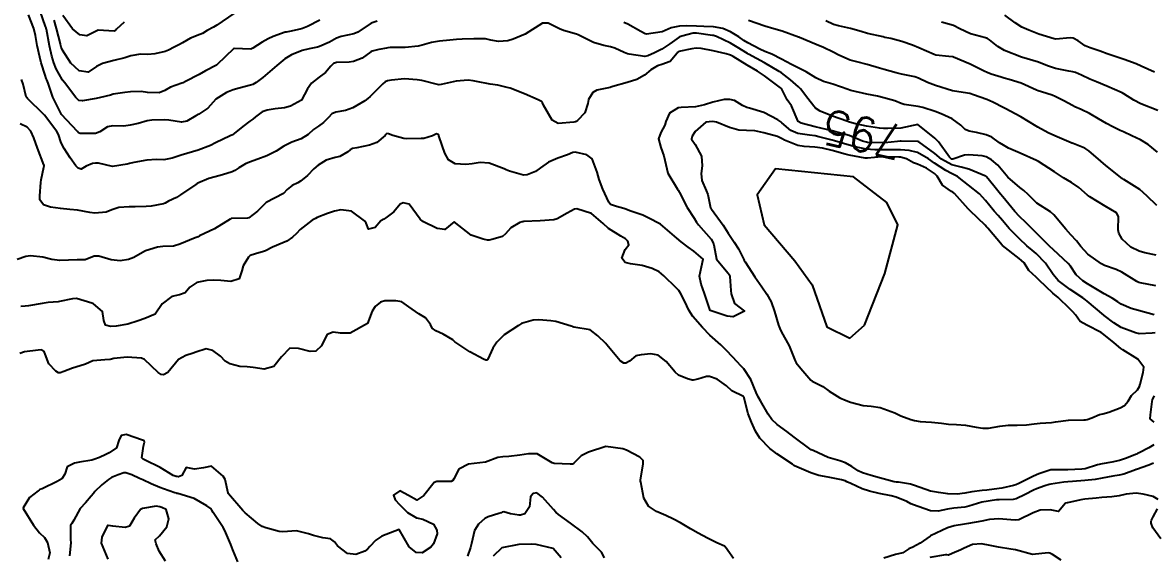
# Model space of a CAD drawing. Header units: metres. Extents: x 307586 to 320046, y 7427249 to 7434250.
# Drawn here: x 319380.8 to 319512.8, y 7428173.5 to 7428235.8 of the extents above; entities that cross this region are included whole.
import ezdxf
from ezdxf.enums import TextEntityAlignment as Align

# ---------------------------------------------------------------- set-up
doc = ezdxf.new("R2010")
doc.units = ezdxf.units.M
doc.header["$MEASUREMENT"] = 0
for name, color, linetype in [('Cotas', 45, 'Continuous'), ('Curvas de Nivel 1m', 11, 'Continuous'), ('Curvas de Nivel 5m', 15, 'Continuous'), ('Hidrografia', 140, 'Continuous')]:
    doc.layers.add(name, color=color, linetype=linetype)
doc.styles.add('Style-STANDARD', font='STANDARD.shx')

msp = doc.modelspace()

# ---------------------------------------------------------------- linework, layer by layer
at = {"layer": 'Curvas de Nivel 1m', "flags": 128}
for points, elevation in [([(319422.16, 7428235.91), (319421.46, 7428235.69), (319419.91, 7428234.63), (319419.45, 7428234.43), (319417.98, 7428234.12), (319417.44, 7428233.92), (319416.62, 7428233.48), (319415.43, 7428232.96), (319415.21, 7428232.9), (319414.24, 7428232.7), (319413.42, 7428232.49), (319412.16, 7428231.98), (319411.41, 7428231.52), (319410.45, 7428230.74), (319409.39, 7428229.81), (319408.82, 7428229.34), (319408.06, 7428228.77), (319407.64, 7428228.52), (319407.38, 7428228.43), (319406.08, 7428228.08), (319405.37, 7428227.91), (319404.57, 7428227.61), (319403.35, 7428226.83), (319402.41, 7428225.77), (319401.34, 7428225.06), (319401, 7428224.85), (319399.96, 7428224.23), (319399.32, 7428224.14), (319397.85, 7428224.37), (319397.33, 7428224.42), (319395.87, 7428224.37), (319395.32, 7428224.27), (319394.27, 7428223.98), (319393.32, 7428223.77), (319392.59, 7428223.68), (319391.31, 7428223.69), (319390.7, 7428223.59), (319389.78, 7428222.99), (319389.3, 7428222.79), (319387.5, 7428222.82), (319387.3, 7428222.9), (319387.17, 7428223.02), (319385.33, 7428225.04), (319384.65, 7428226.36), (319384.3, 7428227.06), (319383.75, 7428228.7), (319383.59, 7428229.07), (319383.53, 7428229.22), (319383.39, 7428229.63), (319382.94, 7428231.07), (319382.79, 7428231.7), (319382.48, 7428233.08), (319382.27, 7428234.26), (319382.07, 7428235.08), (319381.47, 7428236.67)], 797), ([(319415.47, 7428236.05), (319414.06, 7428235.3), (319413.46, 7428235.06), (319413.18, 7428234.98), (319411.93, 7428234.73), (319411.54, 7428234.64), (319411.45, 7428234.62), (319410.05, 7428234.15), (319409.44, 7428233.86), (319408.74, 7428233.46), (319407.66, 7428232.78), (319407.51, 7428232.69), (319407.42, 7428232.66), (319405.48, 7428232.74), (319405.42, 7428232.73), (319403.46, 7428230.83), (319403.4, 7428230.79), (319402.13, 7428230.11), (319401.39, 7428229.69), (319399.78, 7428228.87), (319399.52, 7428228.73), (319399.38, 7428228.67), (319398.04, 7428228.23), (319397.37, 7428227.81), (319396.73, 7428227.54), (319395.36, 7428227.59), (319394.6, 7428227.7), (319393.36, 7428227.67), (319392.71, 7428227.6), (319391.36, 7428227.38), (319391.04, 7428227.29), (319389.86, 7428226.99), (319389.35, 7428226.9), (319387.76, 7428226.61), (319387.35, 7428226.67), (319386.98, 7428227.02), (319385.65, 7428228.77), (319385.43, 7428229.04), (319385.38, 7428229.11), (319384.69, 7428230.35), (319384.42, 7428231.05), (319384.2, 7428231.85), (319383.92, 7428233.06), (319383.55, 7428234.97), (319383.52, 7428235.07), (319383.51, 7428235.13), (319383.46, 7428235.3), (319382.81, 7428237.08)], 798), ([(319405.43, 7428236.8), (319403.46, 7428235.44), (319403.06, 7428235.23), (319402.34, 7428234.84), (319401.79, 7428234.5), (319401.45, 7428234.35), (319400.39, 7428233.92), (319399.43, 7428233.39), (319399.1, 7428233.21), (319398.48, 7428232.89), (319397.79, 7428232.52), (319397.42, 7428232.38), (319396.21, 7428232.11), (319395.41, 7428232.04), (319394.54, 7428232.06), (319393.41, 7428231.88), (319392.71, 7428231.65), (319391.41, 7428231.32), (319390.09, 7428230.99), (319389.4, 7428230.63), (319388.43, 7428229.97), (319387.39, 7428230.11), (319386.4, 7428231.03), (319385.42, 7428232.53), (319385.27, 7428232.89), (319385.24, 7428233.04), (319385.18, 7428233.29), (319384.73, 7428235.05), (319384.44, 7428236.03)], 799), ([(319512.98, 7428229.95), (319511.42, 7428230.67), (319510.82, 7428230.93), (319509.43, 7428231.44), (319509.09, 7428231.56), (319507.44, 7428232.12), (319506.6, 7428232.43), (319505.45, 7428232.82), (319504.88, 7428233.04), (319504.04, 7428233.62), (319503.46, 7428233.93), (319503.13, 7428233.96), (319501.46, 7428233.83), (319501.25, 7428233.85), (319499.46, 7428234.42), (319498.28, 7428234.88), (319497.48, 7428235.23), (319496.7, 7428235.71), (319495.49, 7428236.64)], 801), ([(319513.12, 7428205.01), (319511.28, 7428205.37), (319511.12, 7428205.42), (319510.9, 7428205.53), (319509.13, 7428206.62), (319508.49, 7428206.91), (319507.14, 7428207.4), (319506.77, 7428207.58), (319505.16, 7428208.72), (319504.35, 7428209.61), (319503.85, 7428210.29), (319503.19, 7428210.98), (319502.61, 7428211.64), (319501.21, 7428213.32), (319500.8, 7428213.65), (319499.23, 7428214.69), (319498.2, 7428215.69), (319497.71, 7428216.15), (319497.25, 7428216.5), (319495.85, 7428217.71), (319495.27, 7428218.39), (319494.67, 7428219.12), (319493.93, 7428219.74), (319493.29, 7428220.08), (319492.85, 7428220.19), (319491.29, 7428220.33), (319490.78, 7428220.29), (319489.43, 7428219.8), (319489.28, 7428219.79), (319489.25, 7428219.8), (319489.03, 7428220.06), (319487.73, 7428221.82), (319487.32, 7428222.26), (319485.33, 7428223.84), (319483.33, 7428223.44), (319481.82, 7428223.4), (319481.33, 7428223.4), (319480.84, 7428223.41), (319479.33, 7428223.65), (319478.05, 7428223.93), (319477.34, 7428224.14), (319477.04, 7428224.24), (319475.35, 7428224.81), (319473.91, 7428225.43), (319473.36, 7428225.78), (319473.16, 7428225.99), (319472.46, 7428226.91), (319471.61, 7428228.01), (319471.39, 7428228.25), (319470.44, 7428229.07), (319469.4, 7428229.87), (319469.14, 7428230.04), (319467.42, 7428231.04), (319465.56, 7428232.08), (319465.43, 7428232.15), (319464.23, 7428232.89), (319463.45, 7428233.37), (319461.81, 7428234.13), (319461.45, 7428234.23), (319461.33, 7428234.25), (319459.46, 7428234.52), (319459.1, 7428234.52), (319457.76, 7428234.18), (319457.53, 7428234.1), (319457.45, 7428234.05), (319456.37, 7428233.27), (319455.44, 7428232.65), (319454.56, 7428232.21), (319453.79, 7428231.86), (319453.43, 7428231.79), (319451.6, 7428232.08), (319451.43, 7428232.12), (319451.04, 7428232.26), (319449.92, 7428232.75), (319449.44, 7428232.91), (319448.64, 7428233.09), (319447.44, 7428233.44), (319445.64, 7428234.32), (319445.45, 7428234.4), (319443.93, 7428234.82), (319443.46, 7428235.02), (319442.16, 7428235.67), (319441.47, 7428235.68), (319439.45, 7428234.4), (319438.05, 7428233.81), (319437.44, 7428233.61), (319436.34, 7428233.53), (319435.45, 7428233.72), (319434.84, 7428233.84), (319433.45, 7428233.87), (319432.12, 7428233.81), (319431.45, 7428233.78), (319430.65, 7428233.71), (319429.44, 7428233.6), (319428.53, 7428233.44), (319427.44, 7428233.11), (319426.98, 7428233.01), (319425.44, 7428232.85), (319423.68, 7428232.83), (319423.44, 7428232.8), (319423.26, 7428232.77), (319422.39, 7428232.6), (319421.61, 7428232.43), (319421.43, 7428232.33), (319420.43, 7428231.62), (319419.41, 7428231.2), (319418.92, 7428231.13), (319417.41, 7428231.09), (319417.08, 7428230.99), (319416.75, 7428230.67), (319416.13, 7428229.94), (319415.39, 7428229.4), (319414.51, 7428228.69), (319414.05, 7428228.03), (319413.35, 7428226.71), (319412.07, 7428226), (319411.34, 7428225.8), (319410.28, 7428225.69), (319409.34, 7428225.54), (319408.76, 7428225.35), (319407.98, 7428224.77), (319407.64, 7428224.46), (319407.32, 7428224.23), (319406.48, 7428223.63), (319405.48, 7428222.8), (319405.39, 7428222.72), (319405.3, 7428222.66), (319405.02, 7428222.52), (319403.29, 7428221.73), (319402.7, 7428221.42), (319401.28, 7428220.85), (319399.28, 7428220.29), (319398.23, 7428219.94), (319397.27, 7428219.75), (319396.4, 7428219.78), (319395.27, 7428219.71), (319393.75, 7428219.43), (319393.27, 7428219.31), (319392.98, 7428219.23), (319391.26, 7428218.97), (319389.62, 7428219.35), (319389.27, 7428219.36), (319388.95, 7428219.32), (319388.2, 7428219.01), (319387.61, 7428218.66), (319387.26, 7428218.76), (319387, 7428219.02), (319386.32, 7428219.98), (319385.63, 7428221.04), (319385.29, 7428221.71), (319384.95, 7428222.7), (319384.77, 7428223.05), (319383.33, 7428224.93), (319383.21, 7428225.07), (319381.35, 7428226.9), (319381.25, 7428226.99), (319381.18, 7428227.09), (319380.83, 7428228.56), (319380.64, 7428229.1)], 796), ([(319513.16, 7428208.59), (319511.83, 7428208.86), (319511.17, 7428209.05), (319510.19, 7428209.54), (319509.18, 7428210.48), (319508.78, 7428211.15), (319508.72, 7428211.56), (319508.77, 7428213.12), (319508.52, 7428213.56), (319507.22, 7428214.32), (319505.43, 7428215.41), (319505.24, 7428215.53), (319505.15, 7428215.6), (319504.12, 7428216.49), (319503.26, 7428217.09), (319502.35, 7428217.64), (319501.27, 7428218.33), (319499.43, 7428219.52), (319499.28, 7428219.62), (319499.25, 7428219.63), (319499.17, 7428219.67), (319497.29, 7428220.49), (319495.92, 7428221.1), (319495.31, 7428221.43), (319494.88, 7428221.73), (319493.97, 7428222.39), (319493.32, 7428222.65), (319492.16, 7428222.92), (319491.33, 7428223.09), (319490.84, 7428223.29), (319490.33, 7428223.79), (319489.34, 7428224.51), (319488.04, 7428225.12), (319487.36, 7428225.38), (319485.92, 7428225.83), (319485.36, 7428225.95), (319483.72, 7428226.21), (319483.37, 7428226.32), (319482.65, 7428226.6), (319481.37, 7428226.97), (319480.63, 7428227.15), (319479.38, 7428227.41), (319477.49, 7428227.83), (319477.38, 7428227.87), (319477.2, 7428227.94), (319475.39, 7428228.57), (319474.3, 7428228.89), (319473.4, 7428229.29), (319472.27, 7428230), (319471.41, 7428230.45), (319470.56, 7428230.88), (319469.42, 7428231.49), (319468.26, 7428232.05), (319467.44, 7428232.39), (319466.86, 7428232.64), (319465.45, 7428233.38), (319465.02, 7428233.65), (319464.41, 7428234.1), (319463.46, 7428234.69), (319462.54, 7428235.05), (319461.47, 7428235.25), (319460.32, 7428235.3), (319459.47, 7428235.34), (319458.26, 7428235.38), (319457.47, 7428235.35), (319456.51, 7428235.15), (319455.46, 7428234.67), (319453.63, 7428234.4), (319453.46, 7428234.46), (319452.99, 7428234.7), (319451.47, 7428235.57), (319450.98, 7428235.77)], 797), ([(319513.23, 7428214.4), (319512.05, 7428215.52), (319511.25, 7428216.25), (319509.38, 7428217.43), (319509.26, 7428217.5), (319509.23, 7428217.52), (319509.19, 7428217.55), (319507.29, 7428219.06), (319506.68, 7428219.59), (319505.3, 7428220.8), (319504.81, 7428221.11), (319503.45, 7428221.63), (319503.34, 7428221.66), (319503.31, 7428221.67), (319503.24, 7428221.7), (319501.32, 7428222.53), (319500.56, 7428222.89), (319499.33, 7428223.56), (319499.13, 7428223.68), (319497.35, 7428224.76), (319495.53, 7428225.72), (319495.36, 7428225.81), (319494.09, 7428226.46), (319493.37, 7428226.77), (319491.82, 7428227.33), (319491.38, 7428227.47), (319491.14, 7428227.53), (319489.38, 7428227.8), (319487.39, 7428228.41), (319486.46, 7428228.76), (319485.4, 7428229.28), (319484.98, 7428229.43), (319483.4, 7428229.74), (319482.79, 7428229.88), (319481.41, 7428230.28), (319480.86, 7428230.45), (319479.42, 7428230.88), (319478.19, 7428231.16), (319477.42, 7428231.37), (319476.1, 7428231.95), (319475.44, 7428232.31), (319474.32, 7428232.85), (319473.45, 7428233.21), (319471.52, 7428234.01), (319471.45, 7428234.04), (319471.4, 7428234.07), (319469.46, 7428234.74), (319468.51, 7428235.01), (319467.47, 7428235.32), (319465.55, 7428236.01)], 798), ([(319513.3, 7428220.62), (319512.21, 7428221.52), (319511.32, 7428222.06), (319510.33, 7428222.55), (319509.33, 7428223.01), (319508.94, 7428223.17), (319508.09, 7428223.57), (319507.34, 7428223.98), (319506.41, 7428224.53), (319505.36, 7428225.14), (319504.39, 7428225.61), (319503.67, 7428225.93), (319503.37, 7428226.08), (319502.38, 7428226.63), (319501.38, 7428227.13), (319501.01, 7428227.28), (319499.77, 7428227.67), (319499.38, 7428227.79), (319499.2, 7428227.87), (319497.39, 7428228.68), (319496, 7428229.12), (319495.4, 7428229.27), (319495.05, 7428229.37), (319493.88, 7428229.74), (319493.41, 7428229.93), (319493.07, 7428230.09), (319491.42, 7428230.89), (319489.5, 7428231.73), (319489.43, 7428231.75), (319488.95, 7428231.8), (319487.43, 7428231.97), (319487.23, 7428232.03), (319485.44, 7428232.8), (319484.71, 7428233.11), (319483.45, 7428233.56), (319482.18, 7428233.88), (319481.46, 7428234.03), (319481.27, 7428234.08), (319479.46, 7428234.5), (319478.69, 7428234.7), (319477.47, 7428235.06), (319476.04, 7428235.39), (319475.48, 7428235.54), (319474.57, 7428235.97)], 799), ([(319513.03, 7428199.53), (319512.69, 7428199.51), (319511.17, 7428199.41), (319511.05, 7428199.44), (319510.74, 7428199.53), (319509.06, 7428200.14), (319508.2, 7428200.7), (319507.07, 7428201.56), (319507.05, 7428201.58), (319505.09, 7428203.22), (319504.89, 7428203.4), (319504.61, 7428203.61), (319503.11, 7428204.61), (319501.73, 7428205.64), (319501.13, 7428206.35), (319500.23, 7428207.66), (319499.15, 7428208.79), (319498.66, 7428209.18), (319498.04, 7428209.69), (319497.18, 7428210.51), (319496.01, 7428211.71), (319495.2, 7428212.63), (319494.7, 7428213.22), (319494.25, 7428213.73), (319493.23, 7428214.99), (319492.51, 7428215.76), (319491.25, 7428216.78), (319490.68, 7428217.2), (319489.94, 7428217.79), (319489.49, 7428218.02), (319489.27, 7428218.12), (319488.58, 7428218.5), (319487.28, 7428219.33), (319486.57, 7428219.83), (319485.29, 7428220.58), (319484.32, 7428220.83), (319483.3, 7428220.9), (319482.27, 7428220.91), (319481.3, 7428220.91), (319480.29, 7428220.91), (319479.3, 7428220.96), (319478, 7428221.23), (319477.31, 7428221.43), (319475.6, 7428221.96), (319475.31, 7428222.04), (319473.76, 7428222.42), (319473.32, 7428222.52), (319472.69, 7428222.63), (319471.32, 7428222.82), (319470.48, 7428223.17), (319469.45, 7428224.04), (319469.33, 7428224.15), (319468.98, 7428224.41), (319467.35, 7428225.26), (319465.66, 7428225.78), (319465.36, 7428225.86), (319464.85, 7428226.09), (319463.92, 7428226.65), (319463.37, 7428226.79), (319462.72, 7428226.76), (319461.37, 7428226.46), (319460.42, 7428226.14), (319459.35, 7428225.93), (319457.68, 7428225.84), (319457.35, 7428225.79), (319456.34, 7428225.19), (319455.89, 7428224.19), (319455.76, 7428223.76), (319455.32, 7428222.94), (319455.04, 7428222.2), (319455.3, 7428221.17), (319455.66, 7428220.2), (319455.77, 7428219.71), (319456.11, 7428218.19), (319457.24, 7428216.32), (319457.34, 7428216.18), (319457.5, 7428215.91), (319458.39, 7428214.17), (319459.2, 7428212.91), (319459.48, 7428212.44), (319459.69, 7428212.15), (319461.17, 7428210.45), (319461.38, 7428210.13), (319461.5, 7428209.79), (319461.8, 7428208.12), (319463.12, 7428206.54), (319463.31, 7428206.3), (319463.36, 7428206.11), (319463.49, 7428204.49), (319463.53, 7428204.1), (319463.93, 7428202.94), (319465.07, 7428202.08), (319463.77, 7428201.39), (319463.06, 7428201.49), (319461.07, 7428202.13), (319460.39, 7428204.14), (319460.01, 7428205.23), (319459.84, 7428206.14), (319460.05, 7428207.22), (319460.25, 7428208.14), (319459.15, 7428209.06), (319458.52, 7428209.53), (319457.7, 7428210.17), (319457.17, 7428210.57), (319455.28, 7428212.2), (319455.19, 7428212.26), (319453.91, 7428212.93), (319453.2, 7428213.26), (319451.68, 7428213.77), (319451.21, 7428213.97), (319451, 7428214.04), (319450.12, 7428214.27), (319449.44, 7428214.5), (319449.22, 7428214.8), (319448.54, 7428216.29), (319448.12, 7428217.42), (319447.88, 7428218.29), (319447.28, 7428219.85), (319446.66, 7428220.31), (319445.29, 7428220.62), (319445.03, 7428220.58), (319444.41, 7428220.33), (319443.28, 7428219.91), (319442.18, 7428219.45), (319441.27, 7428218.79), (319440.67, 7428218.38), (319439.69, 7428217.96), (319439.26, 7428217.94), (319437.62, 7428218.42), (319437.26, 7428218.56), (319437.01, 7428218.68), (319435.27, 7428219.34), (319434.22, 7428219.4), (319433.27, 7428219.27), (319432.55, 7428219.19), (319431.27, 7428219.28), (319430.52, 7428219.75), (319430.09, 7428220.51), (319429.41, 7428222.42), (319429.39, 7428222.52), (319429.38, 7428222.59), (319429.31, 7428222.68), (319429.09, 7428222.75), (319428.65, 7428222.53), (319427.61, 7428222.24), (319427.31, 7428222.23), (319425.66, 7428222.2), (319425.31, 7428222.24), (319424.01, 7428222.58), (319423.5, 7428222.78), (319423.31, 7428222.79), (319423.21, 7428222.7), (319423.13, 7428222.59), (319422.14, 7428221.76), (319421.3, 7428221.44), (319419.79, 7428221.13), (319419.29, 7428221.07), (319419.02, 7428220.91), (319418.74, 7428220.65), (319417.8, 7428220.13), (319417.28, 7428219.99), (319416.24, 7428219.71), (319415.27, 7428219.12), (319414.79, 7428218.69), (319414.03, 7428217.92), (319413.24, 7428217.23), (319412.92, 7428217.03), (319412.27, 7428216.72), (319411.68, 7428216.27), (319411.22, 7428215.8), (319409.21, 7428214.76), (319408.22, 7428213.75), (319407.19, 7428212.97), (319407.03, 7428212.93), (319405.18, 7428212.9), (319405.11, 7428212.87), (319405.01, 7428212.8), (319403.17, 7428211.69), (319402.59, 7428211.41), (319401.43, 7428210.85), (319401.26, 7428210.75), (319401.16, 7428210.7), (319400.93, 7428210.63), (319399.15, 7428209.87), (319398.38, 7428209.66), (319397.15, 7428209.62), (319396.51, 7428209.55), (319395.14, 7428209.11), (319394.79, 7428208.93), (319393.77, 7428208.31), (319393.13, 7428208.09), (319392.15, 7428207.93), (319391.13, 7428208.05), (319389.66, 7428208.47), (319389.13, 7428208.47), (319388.08, 7428208.06), (319387.13, 7428208.05), (319386.13, 7428208.03), (319385.13, 7428207.96), (319384.17, 7428208.09), (319383.13, 7428208.35), (319381.7, 7428208.51), (319381.13, 7428208.43), (319380.12, 7428208.11)], 794), ([(319512.89, 7428186.44), (319512.3, 7428186.1), (319511.17, 7428185.53), (319510.98, 7428185.43), (319510.88, 7428185.38), (319509.57, 7428184.85), (319508.87, 7428184.63), (319508, 7428184.42), (319506.86, 7428184.22), (319506.32, 7428184.13), (319504.85, 7428183.65), (319504.81, 7428183.64), (319504.48, 7428183.61), (319502.85, 7428183.53), (319500.96, 7428183.54), (319500.85, 7428183.53), (319499.45, 7428183.06), (319498.84, 7428182.81), (319497.03, 7428181.89), (319496.83, 7428181.81), (319496.75, 7428181.79), (319496.49, 7428181.7), (319495.15, 7428181.39), (319494.83, 7428181.35), (319493.39, 7428181.18), (319492.82, 7428181.11), (319491.63, 7428180.95), (319490.82, 7428180.82), (319489.9, 7428180.7), (319488.82, 7428180.72), (319487.75, 7428180.88), (319486.82, 7428181.05), (319484.95, 7428181.72), (319484.83, 7428181.76), (319484.45, 7428181.85), (319483.06, 7428182.09), (319482.84, 7428182.11), (319482.56, 7428182.15), (319480.84, 7428182.6), (319479.87, 7428182.88), (319478.85, 7428183.2), (319478.35, 7428183.42), (319477.6, 7428183.93), (319476.86, 7428184.37), (319476.22, 7428184.58), (319474.87, 7428184.96), (319473.09, 7428185.78), (319472.88, 7428185.89), (319472.72, 7428185.99), (319470.9, 7428187.35), (319470.04, 7428188.02), (319468.91, 7428188.82), (319468.27, 7428189.4), (319467.86, 7428190.05), (319466.95, 7428191.58), (319466.67, 7428192.06), (319466.45, 7428192.57), (319465.83, 7428194.07), (319464.99, 7428195.34), (319464.62, 7428195.72), (319464.25, 7428196.09), (319463.01, 7428197.44), (319462.31, 7428198.12), (319461.03, 7428199.24), (319460.16, 7428200.14), (319459.06, 7428201.45), (319458.58, 7428202.16), (319458.11, 7428203.19), (319457.62, 7428204.17), (319457.4, 7428204.48), (319457.1, 7428204.78), (319455.65, 7428206.19), (319455.12, 7428206.66), (319454.3, 7428207.04), (319453.13, 7428207.38), (319451.78, 7428207.6), (319451.14, 7428207.73), (319450.77, 7428208.26), (319451.15, 7428209.25), (319451.59, 7428209.81), (319451.47, 7428210.25), (319451.17, 7428210.5), (319450.62, 7428210.81), (319449.18, 7428211.71), (319448.57, 7428212.29), (319447.2, 7428213.47), (319445.51, 7428214.01), (319445.21, 7428213.96), (319444.38, 7428213.51), (319443.2, 7428212.85), (319442.82, 7428212.73), (319441.2, 7428212.6), (319439.31, 7428212.52), (319439.19, 7428212.5), (319439.11, 7428212.48), (319438.86, 7428212.4), (319437.79, 7428211.81), (319437.17, 7428211.09), (319436.83, 7428210.76), (319435.57, 7428210.44), (319435.24, 7428210.36), (319435.16, 7428210.35), (319435.08, 7428210.36), (319434.54, 7428210.45), (319433.17, 7428210.95), (319431.19, 7428212.49), (319430.09, 7428211.59), (319429.18, 7428211.72), (319427.53, 7428212.54), (319427.2, 7428212.82), (319425.92, 7428214.55), (319425.21, 7428214.72), (319424.87, 7428214.57), (319424.13, 7428213.65), (319423.19, 7428212.94), (319422.96, 7428212.82), (319422.61, 7428212.6), (319421.96, 7428211.82), (319421.17, 7428211.64), (319420.88, 7428212.32), (319420.71, 7428212.62), (319419.2, 7428213.72), (319417.95, 7428213.9), (319417.2, 7428213.74), (319416.38, 7428213.48), (319415.19, 7428212.98), (319414.99, 7428212.88), (319414.57, 7428212.69), (319413.17, 7428211.59), (319412.75, 7428211.14), (319412.29, 7428210.72), (319411.63, 7428210.25), (319411.16, 7428210.03), (319409.94, 7428209.54), (319409.15, 7428209.11), (319408.9, 7428209.01), (319407.98, 7428208.77), (319407.36, 7428208.56), (319407.14, 7428208.35), (319406.54, 7428207.36), (319406.37, 7428206.79), (319406.05, 7428205.84), (319405.1, 7428205.51), (319403.92, 7428205.64), (319403.1, 7428205.67), (319402.3, 7428205.64), (319401.1, 7428205.41), (319400.3, 7428204.86), (319399.74, 7428204.21), (319399.08, 7428203.95), (319398.19, 7428203.77), (319397.06, 7428202.9), (319396.24, 7428201.72), (319395.05, 7428201.21), (319394.28, 7428200.93), (319393.04, 7428200.54), (319391.69, 7428200.31), (319391.04, 7428200.27), (319390.47, 7428200.41), (319390.27, 7428200.98), (319390.1, 7428202.04), (319389.06, 7428202.92), (319388.85, 7428203), (319387.07, 7428203.54), (319386.59, 7428203.51), (319385.07, 7428203.18), (319384.94, 7428203.17), (319383.77, 7428203.06), (319383.06, 7428202.96), (319381.46, 7428202.68), (319381.06, 7428202.63), (319380.58, 7428202.61)], 793), ([(319512.86, 7428184.31), (319512.29, 7428184.09), (319510.85, 7428183.57), (319510.83, 7428183.56), (319510.75, 7428183.53), (319509.38, 7428183.02), (319508.85, 7428182.9), (319508.08, 7428182.8), (319506.84, 7428182.55), (319506.02, 7428182.41), (319504.84, 7428182.29), (319503.38, 7428182.17), (319502.84, 7428182.13), (319502.37, 7428182.1), (319500.84, 7428181.87), (319500.66, 7428181.83), (319500.15, 7428181.66), (319499.19, 7428181.31), (319498.83, 7428181.15), (319497.86, 7428180.64), (319496.81, 7428180.14), (319496.44, 7428180.07), (319494.81, 7428180.05), (319494.51, 7428180.03), (319492.8, 7428179.75), (319491.29, 7428179.28), (319490.8, 7428179.19), (319489.51, 7428179.07), (319488.79, 7428178.95), (319487.71, 7428178.72), (319486.79, 7428178.76), (319485.38, 7428179.25), (319484.8, 7428179.44), (319484.52, 7428179.56), (319484.04, 7428179.85), (319482.81, 7428180.33), (319482.2, 7428180.49), (319480.82, 7428180.77), (319479.69, 7428181.03), (319478.82, 7428181.3), (319477.48, 7428181.93), (319477.05, 7428182.15), (319476.84, 7428182.25), (319476.41, 7428182.37), (319474.84, 7428182.67), (319473.76, 7428182.89), (319472.84, 7428183.19), (319470.92, 7428184.01), (319470.85, 7428184.05), (319470.68, 7428184.19), (319468.87, 7428185.42), (319468.49, 7428185.66), (319468.03, 7428186.04), (319466.89, 7428187.23), (319466.36, 7428188.07), (319465.89, 7428189.09), (319465.52, 7428190.07), (319464.99, 7428192.04), (319464.97, 7428192.08), (319464.95, 7428192.1), (319463.61, 7428192.75), (319462.97, 7428193.33), (319461.9, 7428194.12), (319460.98, 7428194.42), (319460.66, 7428194.45), (319459.63, 7428194.14), (319459.1, 7428194.02), (319458.97, 7428194.01), (319458.85, 7428194.03), (319458.43, 7428194.16), (319457.39, 7428194.59), (319456.98, 7428194.94), (319455.94, 7428196.19), (319455, 7428196.91), (319454.14, 7428197.08), (319453, 7428196.98), (319452.39, 7428196.85), (319451.63, 7428196.24), (319451.24, 7428196), (319450.99, 7428196), (319450.57, 7428196.25), (319449.02, 7428198.13), (319448.89, 7428198.27), (319447.94, 7428199.19), (319447.04, 7428199.88), (319445.15, 7428200.21), (319445.04, 7428200.23), (319444.98, 7428200.26), (319444.82, 7428200.32), (319443.05, 7428200.87), (319442.47, 7428200.94), (319441.05, 7428201.04), (319440.4, 7428201.03), (319439.05, 7428200.62), (319438.9, 7428200.54), (319438.67, 7428200.4), (319437.03, 7428199.28), (319436.14, 7428198.43), (319435.7, 7428197.75), (319435.11, 7428196.44), (319435.06, 7428196.37), (319434.99, 7428196.34), (319434.88, 7428196.33), (319434.6, 7428196.45), (319433.01, 7428197.3), (319431.25, 7428198.49), (319431.14, 7428198.6), (319431.03, 7428198.73), (319429.89, 7428199.36), (319429.04, 7428199.75), (319428.6, 7428200.08), (319428.42, 7428200.52), (319427.83, 7428201.3), (319427.06, 7428201.76), (319425.87, 7428202.55), (319425.07, 7428203.14), (319424.37, 7428203.27), (319423.07, 7428203.26), (319422.55, 7428203.12), (319421.96, 7428202.6), (319421.61, 7428202.05), (319421.04, 7428200.61), (319419.03, 7428199.49), (319417.89, 7428199.51), (319417.03, 7428199.62), (319416.35, 7428199.35), (319415.98, 7428198.67), (319415.68, 7428198), (319415, 7428197.41), (319414.34, 7428197.35), (319413.01, 7428197.69), (319411.97, 7428197.76), (319410.99, 7428196.73), (319410.11, 7428195.61), (319408.98, 7428195.3), (319407.69, 7428195.48), (319406.98, 7428195.56), (319406.15, 7428195.62), (319404.98, 7428195.9), (319404.42, 7428196.24), (319403.9, 7428196.82), (319403, 7428197.48), (319402.19, 7428197.65), (319401, 7428197.29), (319400.69, 7428197.16), (319399.83, 7428196.87), (319398.99, 7428196.4), (319397.72, 7428194.89), (319397.23, 7428194.64), (319396.97, 7428194.66), (319396.59, 7428194.9), (319394.99, 7428196.4), (319394.65, 7428196.59), (319392.99, 7428196.7), (319391.43, 7428196.53), (319390.99, 7428196.43), (319390.37, 7428196.37), (319388.99, 7428196.27), (319388.11, 7428195.88), (319386.98, 7428195.51), (319386.59, 7428195.41), (319385.58, 7428195.03), (319385.16, 7428194.85), (319384.97, 7428194.86), (319384.64, 7428195.05), (319383.82, 7428195.9), (319383.4, 7428197.06), (319383.28, 7428197.35), (319383, 7428197.53), (319382.57, 7428197.5), (319381, 7428197.31), (319380.44, 7428197.1)], 792), ([(319512.93, 7428189.12), (319512.45, 7428189.51), (319512.48, 7428189.97), (319512.69, 7428191.51), (319512.74, 7428191.73), (319512.96, 7428192.16)], 794), ([(319463.81, 7428173.18), (319463.13, 7428174.1), (319462.97, 7428174.34), (319462.74, 7428174.62), (319461.85, 7428175.01), (319460.75, 7428175.55), (319459.68, 7428176.14), (319458.76, 7428176.66), (319457.61, 7428177.33), (319456.78, 7428177.78), (319455.89, 7428178.19), (319454.79, 7428178.67), (319453.88, 7428179.3), (319453.33, 7428180.22), (319452.96, 7428182.1), (319452.94, 7428182.23), (319452.94, 7428182.34), (319453.26, 7428184.22), (319453.25, 7428184.62), (319452.86, 7428185.02), (319451.29, 7428185.82), (319450.87, 7428185.97), (319448.87, 7428186.27), (319446.87, 7428185.58), (319445.99, 7428185.18), (319445.14, 7428184.32), (319444.98, 7428184.19), (319444.85, 7428184.18), (319444.73, 7428184.2), (319442.85, 7428184.27), (319442.6, 7428184.35), (319440.86, 7428185.41), (319439.84, 7428185.41), (319438.86, 7428185.23), (319437.56, 7428185.11), (319436.86, 7428185.07), (319436.29, 7428184.99), (319434.85, 7428184.44), (319432.85, 7428184.18), (319431.71, 7428183.62), (319431.14, 7428182.49), (319431.03, 7428182.28), (319430.83, 7428182.19), (319429.14, 7428182.18), (319428.82, 7428182.04), (319427.63, 7428180.53), (319426.8, 7428180), (319425.83, 7428180.55), (319424.81, 7428181.1), (319424.07, 7428180.57), (319424.28, 7428180.05), (319424.79, 7428179.47), (319425.73, 7428178.55), (319426.77, 7428177.94), (319427.51, 7428177.79), (319428.76, 7428177.2), (319429.14, 7428176.51), (319429.18, 7428176.08), (319428.74, 7428174.91), (319428.45, 7428174.51), (319427.42, 7428173.83), (319426.72, 7428173.9), (319425.93, 7428174.55), (319424.75, 7428176.56), (319422.74, 7428175.78), (319422.01, 7428175.33), (319421.34, 7428174.6), (319421.05, 7428174.29), (319420.72, 7428174.04), (319419.69, 7428173.65), (319418.72, 7428173.76), (319417.55, 7428174.65), (319417.21, 7428175.13), (319416.74, 7428175.47), (319415.82, 7428175.59), (319414.74, 7428175.86), (319414.14, 7428176.08), (319412.75, 7428176.41), (319411.18, 7428176.3), (319410.75, 7428176.34), (319409.18, 7428176.75), (319408.76, 7428176.92), (319408.24, 7428177.28), (319406.78, 7428178.5), (319406.5, 7428178.78), (319404.8, 7428180.75), (319404.78, 7428180.78), (319404.78, 7428180.8), (319404.41, 7428182.4), (319404.21, 7428182.81), (319402.84, 7428183.96), (319401.89, 7428183.78), (319400.83, 7428183.62), (319399.89, 7428183.81), (319399.35, 7428182.86), (319398.96, 7428182.73), (319398.82, 7428182.74), (319398.71, 7428182.76), (319398.36, 7428182.88), (319396.84, 7428183.8), (319395.09, 7428184.67), (319394.85, 7428184.8), (319394.7, 7428184.92), (319394.87, 7428186.29), (319395.01, 7428186.78), (319394.98, 7428186.92), (319394.87, 7428186.98), (319394.79, 7428187.01), (319392.88, 7428187.68), (319392.27, 7428187.56), (319391.99, 7428186.96), (319391.74, 7428186.09), (319390.86, 7428185.51), (319390.49, 7428185.34), (319389.74, 7428184.98), (319389.1, 7428184.74), (319388.85, 7428184.67), (319387.42, 7428184.44), (319386.84, 7428184.31), (319385.98, 7428183.88), (319385.72, 7428183.03), (319385.35, 7428182.5), (319384.81, 7428182.17), (319383.07, 7428181.33), (319382.8, 7428181.23), (319382.71, 7428181.17), (319382.57, 7428181.07), (319381.58, 7428180.29), (319380.83, 7428179.09), (319380.85, 7428179.02), (319382.03, 7428177.08), (319382.74, 7428176.19), (319383.31, 7428175.63), (319383.68, 7428175.06), (319383.94, 7428173.83), (319383.77, 7428173.05)], 791), ([(319513.4, 7428180.08), (319512.82, 7428180.41), (319511.66, 7428180.68), (319510.83, 7428180.83), (319509.66, 7428180.7), (319508.82, 7428180.5), (319507.98, 7428180.4), (319506.81, 7428180.29), (319506.17, 7428180.23), (319504.81, 7428180.13), (319504.36, 7428180.05), (319502.8, 7428179.69), (319502.76, 7428179.68), (319502.58, 7428179.63), (319501.77, 7428178.66), (319500.79, 7428178.85), (319499.61, 7428178.84), (319498.79, 7428178.5), (319497.11, 7428177.7), (319496.78, 7428177.64), (319496.18, 7428177.71), (319494.78, 7428177.83), (319493.68, 7428177.74), (319492.78, 7428177.55), (319491.26, 7428177.28), (319490.78, 7428177.2), (319489.57, 7428176.98), (319488.77, 7428176.75), (319486.81, 7428175.82), (319486.78, 7428175.8), (319486.76, 7428175.79), (319485.59, 7428174.99), (319484.74, 7428174.49), (319484.28, 7428174.3), (319483.58, 7428173.86), (319482.73, 7428173.65), (319481.37, 7428173.24)], 791), ([(319397.47, 7428172.89), (319396.72, 7428174.03), (319396.35, 7428174.9), (319396.27, 7428175.38), (319396.74, 7428175.84), (319397.6, 7428176.89), (319397.85, 7428177.8), (319397.54, 7428178.89), (319397.03, 7428179.14), (319396.79, 7428179.22), (319396.38, 7428179.31), (319394.78, 7428179.02), (319394.54, 7428178.92), (319393.81, 7428177.89), (319393.25, 7428176.94), (319392.75, 7428176.82), (319391.3, 7428176.96), (319390.75, 7428177.05), (319390.7, 7428177.03), (319390.65, 7428176.97), (319390.03, 7428175.69), (319389.94, 7428174.98), (319390.71, 7428173.12)], 789), ([(319513.69, 7428175.49), (319512.78, 7428176.76), (319512.59, 7428177.31), (319512.57, 7428177.5), (319512.62, 7428177.67), (319512.79, 7428178.03), (319513.31, 7428178.99)], 791), ([(319443.66, 7428173.27), (319442.73, 7428174.35), (319440.74, 7428174.8), (319440.26, 7428174.85), (319438.74, 7428174.8), (319436.73, 7428174.42), (319435.71, 7428173.44)], 789)]:
    msp.add_lwpolyline(points, dxfattribs=dict(at, elevation=elevation))
at = {"layer": 'Curvas de Nivel 1m', "elevation": 793, "flags": 128}
msp.add_lwpolyline([(319484.01, 7428219.86), (319483.29, 7428220.04), (319483.11, 7428220.05), (319481.29, 7428220.1), (319481.08, 7428220.09), (319479.43, 7428219.92), (319479.28, 7428219.91), (319479.16, 7428219.92), (319477.29, 7428220.28), (319476.85, 7428220.38), (319475.3, 7428220.81), (319474.2, 7428221.08), (319473.3, 7428221.21), (319472.04, 7428221.27), (319471.3, 7428221.39), (319469.76, 7428222.03), (319469.46, 7428222.19), (319469.32, 7428222.27), (319468.92, 7428222.44), (319467.32, 7428222.88), (319466.29, 7428223.1), (319465.32, 7428223.15), (319464.42, 7428223.19), (319463.33, 7428223.49), (319461.8, 7428224.13), (319461.33, 7428224.19), (319460.55, 7428224.14), (319459.32, 7428223.05), (319458.98, 7428222.5), (319458.89, 7428222.16), (319459.3, 7428221.53), (319460.04, 7428220.15), (319460.15, 7428219.02), (319460.03, 7428218.15), (319460.09, 7428217.31), (319460.6, 7428216.14), (319460.78, 7428215.69), (319461.11, 7428214.13), (319461.14, 7428214.06), (319461.21, 7428213.96), (319462.6, 7428212.12), (319463.18, 7428211.18), (319463.87, 7428210.1), (319464.38, 7428209.32), (319464.99, 7428208.08), (319465.04, 7428207.98), (319465.14, 7428207.82), (319466.3, 7428206.07), (319467.11, 7428204.92), (319467.7, 7428204.05), (319468.2, 7428203.15), (319468.59, 7428202.04), (319469.05, 7428200.43), (319469.19, 7428200.03), (319469.37, 7428199.69), (319470.29, 7428198.02), (319471.01, 7428196.27), (319471.13, 7428196.01), (319471.64, 7428195.35), (319472.81, 7428193.99), (319472.97, 7428193.89), (319474.24, 7428193.25), (319474.96, 7428192.73), (319476.22, 7428191.95), (319476.95, 7428191.63), (319477.46, 7428191.42), (319478.94, 7428191.03), (319479.86, 7428190.98), (319480.94, 7428190.81), (319482.62, 7428190.18), (319482.93, 7428190.05), (319483.33, 7428189.86), (319484.5, 7428189.42), (319484.92, 7428189.3), (319485.58, 7428189.17), (319486.92, 7428189.09), (319488.1, 7428188.99), (319488.91, 7428188.87), (319489.85, 7428188.84), (319490.91, 7428188.77), (319492.14, 7428188.53), (319492.91, 7428188.39), (319493.59, 7428188.42), (319494.91, 7428188.65), (319495.88, 7428188.75), (319496.91, 7428188.76), (319498.03, 7428188.8), (319498.92, 7428188.9), (319499.61, 7428188.97), (319500.92, 7428189.06), (319501.42, 7428189.15), (319502.92, 7428189.35), (319504.7, 7428189.39), (319504.92, 7428189.38), (319505.11, 7428189.41), (319505.63, 7428189.59), (319506.53, 7428189.98), (319506.93, 7428190.09), (319507.63, 7428190.26), (319508.94, 7428190.76), (319509.45, 7428191.04), (319509.88, 7428191.54), (319510.27, 7428192.22), (319510.97, 7428192.89), (319511.23, 7428193.27), (319511.3, 7428193.53), (319511.63, 7428194.89), (319511.73, 7428195.52), (319511.01, 7428196.46), (319509.26, 7428197.55), (319509.03, 7428197.72), (319508.25, 7428198.35), (319507.05, 7428199.34), (319506.73, 7428199.58), (319505.06, 7428200.43), (319504.3, 7428200.85), (319503.74, 7428201.62), (319503.44, 7428201.98), (319503.08, 7428202.32), (319501.71, 7428203.64), (319501.1, 7428204.16), (319499.51, 7428205.67), (319499.13, 7428206.03), (319498.27, 7428206.82), (319497.76, 7428207.69), (319497.44, 7428207.99), (319497.15, 7428208.2), (319495.2, 7428209.72), (319495.16, 7428209.75), (319493.51, 7428211.75), (319493.36, 7428211.92), (319493.2, 7428212.09), (319491.45, 7428213.77), (319491.22, 7428214.02), (319489.62, 7428215.79), (319489.42, 7428215.96), (319489.25, 7428216.05), (319488.2, 7428216.76), (319487.58, 7428217.82), (319487.27, 7428218.15), (319486.33, 7428218.77), (319485.28, 7428219.23), (319484.82, 7428219.39)], close=True, dxfattribs=at)
at = {"layer": 'Curvas de Nivel 5m', "flags": 128}
for points, elevation in [([(319392.63, 7428235.79), (319391.75, 7428234.97), (319391.6, 7428234.82), (319391.45, 7428234.76), (319389.59, 7428234.86), (319389.45, 7428234.81), (319388.26, 7428234.19), (319387.44, 7428234.31), (319386.58, 7428235.03), (319385.47, 7428236.59)], 800), ([(319513.36, 7428225.51), (319511.37, 7428226.27), (319510.54, 7428226.71), (319509.38, 7428227.45), (319509.18, 7428227.56), (319507.39, 7428228.34), (319506.18, 7428228.82), (319505.41, 7428229.13), (319504.45, 7428229.61), (319503.73, 7428229.94), (319503.42, 7428230.01), (319502.96, 7428230.09), (319501.42, 7428230.39), (319500.46, 7428230.7), (319499.43, 7428231.12), (319497.43, 7428231.7), (319495.44, 7428232.49), (319494.66, 7428232.95), (319493.68, 7428233.75), (319493.46, 7428233.9), (319493.23, 7428233.98), (319491.46, 7428234.43), (319490.23, 7428235.03), (319489.48, 7428235.4), (319488.08, 7428235.81)], 800), ([(319512.94, 7428201.65), (319511.08, 7428202.14), (319510.23, 7428202.39), (319509.09, 7428202.87), (319508.68, 7428203.14), (319508.03, 7428203.57), (319507.1, 7428204.08), (319505.93, 7428204.77), (319505.12, 7428205.27), (319504.58, 7428205.61), (319503.81, 7428206.3), (319503.14, 7428207.31), (319502.89, 7428207.63), (319501.16, 7428209.22), (319500.71, 7428209.65), (319499.19, 7428211.18), (319498.69, 7428211.68), (319497.93, 7428212.42), (319497.21, 7428213.12), (319496.67, 7428213.71), (319495.24, 7428215.4), (319494.98, 7428215.72), (319494.2, 7428216.69), (319493.36, 7428217.75), (319493.31, 7428217.8), (319493.26, 7428217.83), (319493.14, 7428217.87), (319491.27, 7428218.64), (319490.38, 7428218.89), (319489.28, 7428219.16), (319488.1, 7428219.81), (319487.29, 7428220.48), (319485.44, 7428221.84), (319485.31, 7428221.89), (319483.36, 7428221.92), (319483.31, 7428221.92), (319483.27, 7428221.91), (319482.95, 7428221.87), (319481.47, 7428221.73), (319481.31, 7428221.73), (319479.46, 7428221.77), (319479.31, 7428221.79), (319478.88, 7428221.92), (319477.32, 7428222.56), (319476.46, 7428222.81), (319475.32, 7428223.11), (319474.65, 7428223.29), (319473.33, 7428223.59), (319471.7, 7428224.01), (319471.34, 7428224.21), (319470.55, 7428226.02), (319470.06, 7428226.72), (319469.4, 7428228.04), (319469.3, 7428228.12), (319467.4, 7428229.52), (319466.61, 7428230.07), (319465.41, 7428230.8), (319463.76, 7428231.78), (319463.43, 7428231.95), (319462.94, 7428232.11), (319461.44, 7428232.47), (319460.01, 7428232.72), (319459.44, 7428232.76), (319458.92, 7428232.68), (319457.43, 7428232.36), (319457.31, 7428232.31), (319457.2, 7428232.18), (319456.4, 7428231.21), (319455.41, 7428230.88), (319454.9, 7428230.72), (319454.15, 7428230.22), (319453.4, 7428229.6), (319452.52, 7428229.11), (319451.39, 7428228.76), (319449.69, 7428228.28), (319449.46, 7428228.2), (319449.38, 7428228.17), (319447.82, 7428227.85), (319447.37, 7428227.58), (319446.88, 7428226.79), (319446.78, 7428226.31), (319446.42, 7428225.23), (319445.59, 7428224.32), (319445.43, 7428224.22), (319445.33, 7428224.18), (319445.13, 7428224.12), (319443.33, 7428223.98), (319442.62, 7428224.36), (319441.61, 7428226.11), (319441.47, 7428226.37), (319441.36, 7428226.53), (319440.98, 7428226.75), (319439.37, 7428227.42), (319437.71, 7428228.08), (319437.38, 7428228.19), (319436.28, 7428228.43), (319435.38, 7428228.57), (319433.79, 7428228.87), (319433.39, 7428228.97), (319432.82, 7428229.04), (319431.39, 7428228.91), (319429.64, 7428228.52), (319429.43, 7428228.47), (319429.38, 7428228.47), (319429.21, 7428228.52), (319427.39, 7428228.99), (319426.84, 7428229.09), (319425.39, 7428229.19), (319423.86, 7428229.05), (319423.39, 7428228.97), (319423.13, 7428228.85), (319422.84, 7428228.6), (319422.11, 7428227.86), (319421.36, 7428227.14), (319421.08, 7428226.89), (319420.74, 7428226.62), (319419.34, 7428225.79), (319418.49, 7428225.5), (319417.34, 7428225.3), (319416.89, 7428225.11), (319416.48, 7428224.67), (319415.92, 7428224.08), (319415.32, 7428223.66), (319414.74, 7428223.26), (319414.12, 7428222.7), (319413.3, 7428222.18), (319412.22, 7428221.79), (319411.29, 7428221.33), (319410.39, 7428220.74), (319409.28, 7428220.18), (319408.25, 7428219.79), (319407.27, 7428219.47), (319406.79, 7428219.26), (319406.04, 7428218.79), (319405.57, 7428218.49), (319405.26, 7428218.34), (319404.1, 7428217.97), (319403.25, 7428217.75), (319402.51, 7428217.57), (319401.24, 7428217.01), (319401.14, 7428216.95), (319401, 7428216.85), (319399.22, 7428215.63), (319398.75, 7428215.35), (319397.81, 7428214.89), (319397.42, 7428214.69), (319397.21, 7428214.61), (319395.79, 7428214.33), (319395.2, 7428214.29), (319393.92, 7428214.23), (319393.2, 7428214.24), (319391.99, 7428214.18), (319391.2, 7428213.88), (319390.54, 7428213.63), (319389.19, 7428213.52), (319388.61, 7428213.58), (319387.2, 7428213.86), (319386.28, 7428213.94), (319385.2, 7428214.06), (319384.04, 7428214.22), (319383.2, 7428214.46), (319382.8, 7428215.07), (319382.77, 7428215.52), (319382.9, 7428217.07), (319382.93, 7428217.38), (319383.26, 7428218.89), (319383.3, 7428219.04), (319383.29, 7428219.07), (319383.29, 7428219.09), (319383.26, 7428219.14), (319382.5, 7428221.08), (319382.08, 7428222.3), (319381.74, 7428223.09), (319381.31, 7428223.54), (319380.47, 7428223.95)], 795), ([(319405.91, 7428172.79), (319405.31, 7428174.21), (319405.09, 7428174.8), (319404.74, 7428175.64), (319404.39, 7428176.45), (319404.19, 7428176.81), (319403.03, 7428178.57), (319402.87, 7428178.83), (319402.84, 7428178.89), (319402.78, 7428178.99), (319402.28, 7428179.34), (319400.8, 7428180.18), (319398.91, 7428180.76), (319398.8, 7428180.78), (319398.74, 7428180.8), (319398.54, 7428180.87), (319397.22, 7428181.3), (319396.81, 7428181.46), (319395.8, 7428181.92), (319394.82, 7428182.37), (319394.44, 7428182.54), (319393.52, 7428182.94), (319392.83, 7428183.17), (319392.6, 7428183.18), (319391.94, 7428182.96), (319391.16, 7428182.63), (319390.82, 7428182.41), (319390.02, 7428181.77), (319389.21, 7428180.99), (319389.03, 7428180.76), (319388.79, 7428180.45), (319388.1, 7428179.68), (319387.51, 7428179.01), (319386.76, 7428177.65), (319386.52, 7428177.26), (319386.35, 7428177.02), (319386.37, 7428175.39), (319386.39, 7428175.02), (319386.23, 7428173.5)], 790), ([(319448.72, 7428173.28), (319448.37, 7428173.91), (319448.03, 7428174.28), (319447.38, 7428174.93), (319446.75, 7428175.71), (319446.12, 7428176.31), (319444.77, 7428177.3), (319443.35, 7428178.34), (319443.05, 7428178.61), (319442.79, 7428178.91), (319441.5, 7428180.36), (319440.81, 7428180.85), (319440.39, 7428180.79), (319440.1, 7428180.38), (319439.97, 7428179.2), (319439.41, 7428178.38), (319438.91, 7428178.26), (319438.78, 7428178.25), (319437.76, 7428178.41), (319436.98, 7428178.62), (319436.78, 7428178.58), (319436.68, 7428178.53), (319436.39, 7428178.42), (319435.16, 7428178.06), (319434.77, 7428177.86), (319434.02, 7428177.2), (319433.53, 7428176.46), (319433.21, 7428174.93), (319433.07, 7428174.46), (319432.72, 7428173.46)], 790), ([(319502.07, 7428172.97), (319501.05, 7428173.65), (319500.74, 7428173.8), (319500.55, 7428173.83), (319498.73, 7428173.67), (319496.74, 7428174.18), (319496.17, 7428174.28), (319494.74, 7428174.52), (319493.78, 7428174.7), (319492.75, 7428174.88), (319491.71, 7428174.8), (319490.74, 7428174.38), (319490.33, 7428174.19), (319489.33, 7428173.78), (319488.92, 7428173.59), (319488.73, 7428173.6), (319488.55, 7428173.61), (319486.73, 7428173.29)], 790)]:
    msp.add_lwpolyline(points, dxfattribs=dict(at, elevation=elevation))
at = {"layer": 'Hidrografia'}
msp.add_lwpolyline([(319479.1, 7428200.42), (319481.46, 7428206.47), (319482.98, 7428212.13), (319481.71, 7428214.74), (319477.82, 7428217.74), (319468.71, 7428218.69), (319466.55, 7428215.64), (319467.37, 7428212.13), (319470.94, 7428207.93), (319472.98, 7428205.13), (319474.7, 7428200.23), (319477.38, 7428198.9), (319479.1, 7428200.42)], dxfattribs=at)

# ---------------------------------------------------------------- texts
at = {"layer": 'Cotas', "style": 'Style-STANDARD'}
msp.add_text('795', height=4, rotation=167.7661, dxfattribs=at).set_placement((319478.89, 7428222.71, 795), align=Align.MIDDLE_CENTER)

doc.saveas('drawing.dxf')
